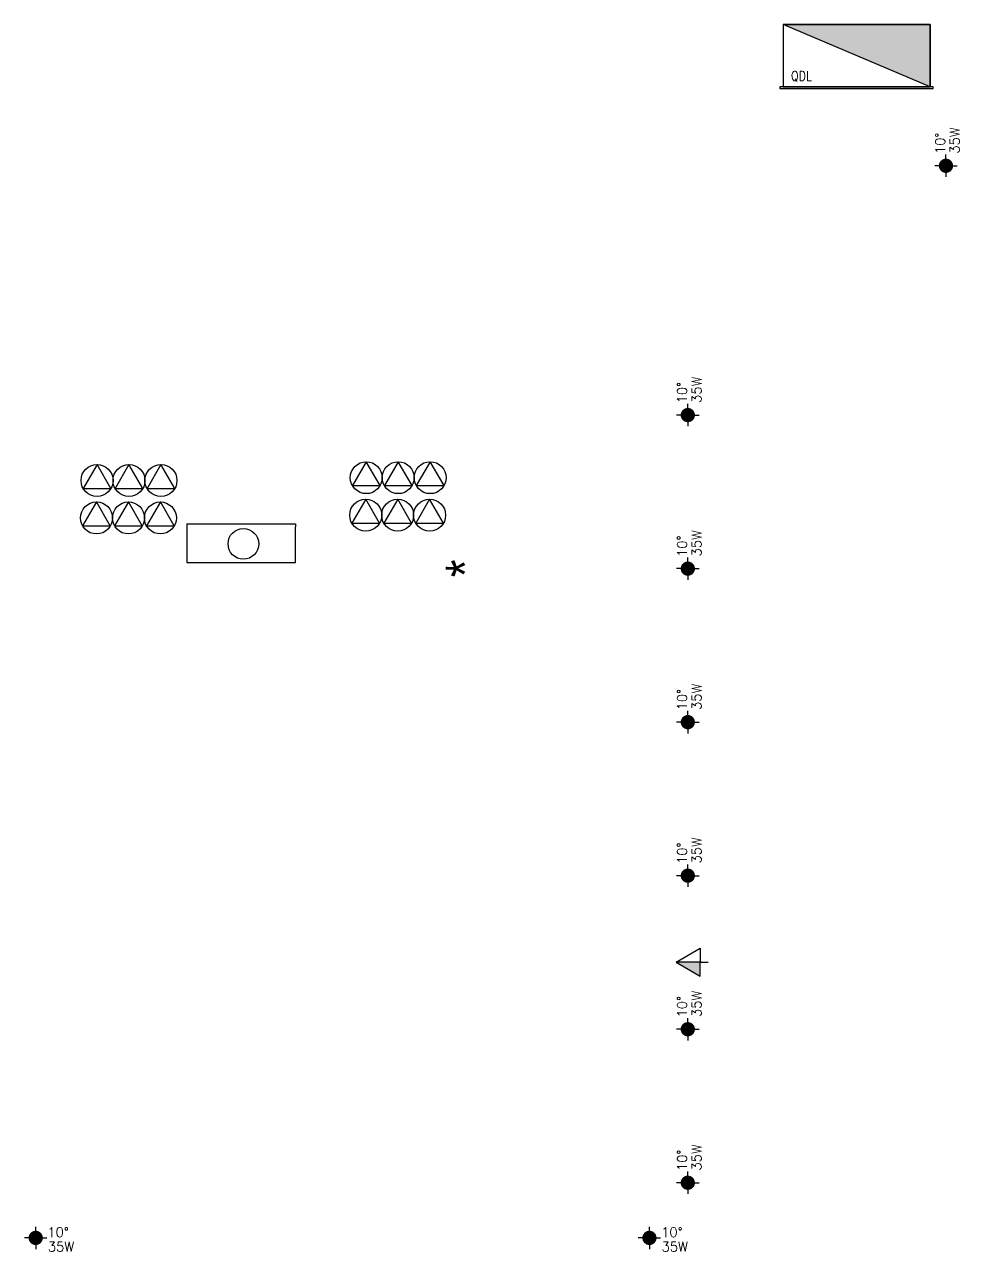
# Model space of a CAD drawing. Header units: millimetres. Extents: x 12202 to 16925, y 12031 to 14989.
# Drawn here: x 12713.9 to 13079.5, y 13538.2 to 14017.7 of the extents above; entities that cross this region are included whole.
import ezdxf
from ezdxf.enums import TextEntityAlignment as Align

# ---------------------------------------------------------------- set-up
doc = ezdxf.new("R2010")
doc.units = ezdxf.units.MM
for name, color, linetype in [('LUMINARIA_TETO', 10, 'Continuous'), ('MOVEL_F', 41, 'Continuous'), ('TOMADA', 10, 'Continuous')]:
    doc.layers.add(name, color=color, linetype=linetype)
doc.layers.get('MOVEL_F').off()
doc.styles.add('ROMANS', font='ROMANS.SHX', dxfattribs={"height": 1.5})
doc.styles.add('Z_AUX1', font='romans.shx', dxfattribs={"width": 0.85, "height": 0.15})
doc.styles.add('Z_AUX50', font='romans.shx', dxfattribs={"width": 0.85, "height": 7.5})

# ---------------------------------------------------------------- blocks, each defined once
blk = doc.blocks.new('PE_TOMADA_MEDIA')
blk.add_hatch(color=256).paths.add_polyline_path([(0, 0.125), (0, 0.5), (0.217, 0.125)])
blk.add_line((0, 0.125), (0, 0))
for points in [[(0, 0.125), (0, 0.5), (-0.217, 0.125)], [(0, 0.125), (0, 0.5), (0.217, 0.125)]]:
    blk.add_lwpolyline(points, close=True)
at = {"style": 'Z_AUX1', "width": 0.85}
blk.add_attdef('TIPO', text='', height=0.15, dxfattribs=at).set_placement((0.117, 0.35), align=Align.BOTTOM_LEFT)
blk = doc.blocks.new('_ARZ_PAINEL LED [PB]')
blk.add_lwpolyline([(0, 15), (151.5, 15), (151.5, 0), (0, 0)], close=True)
at = {"layer": 'TOMADA', "xscale": -25, "yscale": 25, "zscale": 25}
blk.add_blockref('PE_TOMADA_MEDIA', (75.75, 0), dxfattribs=at)
blk = doc.blocks.new('*U23')
blk.add_hatch(color=256).paths.add_polyline_path([(0, -0.75), (0, 1.55), (0.975, 1.55)])
for points in [[(0, 1.55), (0, -0.75), (0.975, -0.75), (0.975, 1.55)], [(0.975, -0.8), (1, -0.8), (1, 1.6), (0.975, 1.6)]]:
    blk.add_lwpolyline(points, close=True)
blk.add_lwpolyline([(0, -0.75), (0, 1.55), (0.975, 1.55), (0, -0.75)])
at = {"insert": (0.728, -0.299), "char_height": 0.15, "attachment_point": 3, "rotation": 90.0949, "style": 'Z_AUX1'}
blk.add_mtext('{\\Fromans|c0;QDL}', dxfattribs=at)
blk = doc.blocks.new('mini-dicroica')
at = {"color": 0}
for q in [(-0.175, 0), (0, 0.175), (0, -0.175), (0.175, 0)]:
    blk.add_line((0, 0), q, dxfattribs=at)
at = {"color": 0, "const_width": 0.111}
blk.add_lwpolyline([(-0.056, 0, 1), (0.056, 0, 1)], format="xyb", close=True, dxfattribs=at)
at = {"color": 2, "style": 'ROMANS'}
for tag, p in [('GRAU', (0.184, -0.164)), ('POTENCIA', (0.19, -0.434))]:
    blk.add_attdef(tag, p, '', height=0.15, dxfattribs=at)
blk = doc.blocks.new('PE_TOMADA PISO')
blk.add_lwpolyline([(0, 0.25), (-0.217, -0.125), (0.217, -0.125)], close=True)
blk.add_circle((0, 0), 0.25)
at = {"style": 'Z_AUX1', "width": 0.85}
blk.add_attdef('TIPO', text='', height=0.15, dxfattribs=at).set_placement((0, 0), align=Align.MIDDLE_CENTER)

msp = doc.modelspace()

# ---------------------------------------------------------------- linework, layer by layer
at = {"layer": 'LUMINARIA_TETO'}
for p, q in [((12777.41, 13822.66), (12777.41, 13807.49)), ((12777.41, 13822.66), (12819.86, 13822.66)), ((12819.86, 13822.66), (12819.86, 13821.49)), ((12819.86, 13807.49), (12819.86, 13821.49)), ((12777.41, 13807.49), (12819.86, 13807.49)), ((12777.41, 13807.49), (12777.41, 13807.49))]:
    msp.add_line(p, q, dxfattribs=at)
msp.add_circle((12799.48, 13814.77), 6.01, dxfattribs=at)

# ---------------------------------------------------------------- block references
at = {"layer": 'LUMINARIA_TETO', "color": 214}
ref = msp.add_blockref('mini-dicroica', (13074.21, 13962.53), dxfattribs=dict(at, xscale=25, yscale=25, zscale=25, rotation=90.00000000000004))
ref.add_attrib('GRAU', '10°', (13073.85, 13967.12), dxfattribs={"layer": '0', "color": 2, "height": 3.75, "rotation": 90, "style": 'ROMANS'})
ref.add_attrib('POTENCIA', '35W', (13079.5, 13967.29), dxfattribs={"layer": '0', "color": 2, "height": 3.75, "rotation": 90, "style": 'ROMANS'})
ref = msp.add_blockref('mini-dicroica', (12973.27, 13865.1), dxfattribs=dict(at, xscale=25, yscale=25, zscale=25, rotation=90.00000000000004))
ref.add_attrib('GRAU', '10°', (12972.91, 13869.69), dxfattribs={"layer": '0', "color": 2, "height": 3.75, "rotation": 90, "style": 'ROMANS'})
ref.add_attrib('POTENCIA', '35W', (12978.56, 13869.86), dxfattribs={"layer": '0', "color": 2, "height": 3.75, "rotation": 90, "style": 'ROMANS'})
ref = msp.add_blockref('mini-dicroica', (12973.27, 13805.1), dxfattribs=dict(at, xscale=25, yscale=25, zscale=25, rotation=90.00000000000004))
ref.add_attrib('GRAU', '10°', (12972.91, 13809.69), dxfattribs={"layer": '0', "color": 2, "height": 3.75, "rotation": 90, "style": 'ROMANS'})
ref.add_attrib('POTENCIA', '35W', (12978.56, 13809.86), dxfattribs={"layer": '0', "color": 2, "height": 3.75, "rotation": 90, "style": 'ROMANS'})
ref = msp.add_blockref('mini-dicroica', (12973.27, 13745.1), dxfattribs=dict(at, xscale=25, yscale=25, zscale=25, rotation=90.00000000000004))
ref.add_attrib('GRAU', '10°', (12972.91, 13749.69), dxfattribs={"layer": '0', "color": 2, "height": 3.75, "rotation": 90, "style": 'ROMANS'})
ref.add_attrib('POTENCIA', '35W', (12978.56, 13749.86), dxfattribs={"layer": '0', "color": 2, "height": 3.75, "rotation": 90, "style": 'ROMANS'})
ref = msp.add_blockref('mini-dicroica', (12973.27, 13685.1), dxfattribs=dict(at, xscale=25, yscale=25, zscale=25, rotation=90.00000000000004))
ref.add_attrib('GRAU', '10°', (12972.91, 13689.69), dxfattribs={"layer": '0', "color": 2, "height": 3.75, "rotation": 90, "style": 'ROMANS'})
ref.add_attrib('POTENCIA', '35W', (12978.56, 13689.86), dxfattribs={"layer": '0', "color": 2, "height": 3.75, "rotation": 90, "style": 'ROMANS'})
ref = msp.add_blockref('mini-dicroica', (12973.27, 13625.1), dxfattribs=dict(at, xscale=25, yscale=25, zscale=25, rotation=90.00000000000004))
ref.add_attrib('GRAU', '10°', (12972.91, 13629.69), dxfattribs={"layer": '0', "color": 2, "height": 3.75, "rotation": 90, "style": 'ROMANS'})
ref.add_attrib('POTENCIA', '35W', (12978.56, 13629.86), dxfattribs={"layer": '0', "color": 2, "height": 3.75, "rotation": 90, "style": 'ROMANS'})
ref = msp.add_blockref('mini-dicroica', (12973.27, 13565.1), dxfattribs=dict(at, xscale=25, yscale=25, zscale=25, rotation=90.00000000000004))
ref.add_attrib('GRAU', '10°', (12972.91, 13569.69), dxfattribs={"layer": '0', "color": 2, "height": 3.75, "rotation": 90, "style": 'ROMANS'})
ref.add_attrib('POTENCIA', '35W', (12978.56, 13569.86), dxfattribs={"layer": '0', "color": 2, "height": 3.75, "rotation": 90, "style": 'ROMANS'})
ref = msp.add_blockref('mini-dicroica', (12718.27, 13543.55), dxfattribs=dict(at, xscale=25, yscale=25, zscale=25))
ref.add_attrib('GRAU', '10°', (12722.85, 13543.9), dxfattribs={"layer": '0', "color": 2, "height": 3.75, "style": 'ROMANS'})
ref.add_attrib('POTENCIA', '35W', (12723.02, 13538.25), dxfattribs={"layer": '0', "color": 2, "height": 3.75, "style": 'ROMANS'})
ref = msp.add_blockref('mini-dicroica', (12958.27, 13543.55), dxfattribs=dict(at, xscale=25, yscale=25, zscale=25))
ref.add_attrib('GRAU', '10°', (12962.85, 13543.9), dxfattribs={"layer": '0', "color": 2, "height": 3.75, "style": 'ROMANS'})
ref.add_attrib('POTENCIA', '35W', (12963.02, 13538.25), dxfattribs={"layer": '0', "color": 2, "height": 3.75, "style": 'ROMANS'})
at = {"layer": 'MOVEL_F', "rotation": 89.99999999999999}
msp.add_blockref('_ARZ_PAINEL LED [PB]', (12981.27, 13575.55), dxfattribs=at)
at = {"layer": 'TOMADA', "xscale": 25, "yscale": 25, "zscale": 25, "rotation": 269.9999999999999}
msp.add_blockref('*U23', (13029.27, 14017.73), dxfattribs=at)
at = {"layer": 'TOMADA', "xscale": 25, "yscale": 25, "zscale": 25}
for p in [(12742.24, 13839.54), (12754.74, 13839.54), (12767.24, 13839.54), (12847.53, 13840.65), (12860.03, 13840.65), (12872.53, 13840.65), (12742.02, 13824.9), (12754.52, 13824.9), (12767.02, 13824.9), (12847.31, 13826.01), (12859.81, 13826.01), (12872.31, 13826.01)]:
    msp.add_blockref('PE_TOMADA PISO', p, dxfattribs=at)

# ---------------------------------------------------------------- texts
at = {"layer": 'LUMINARIA_TETO', "color": 10, "insert": (12893.63, 13808.68), "char_height": 15, "attachment_point": 9, "rotation": 90, "style": 'Z_AUX50'}
msp.add_mtext('{\\fArial|b0|i0|c0|p34;*}', dxfattribs=at)

doc.saveas('drawing.dxf')
